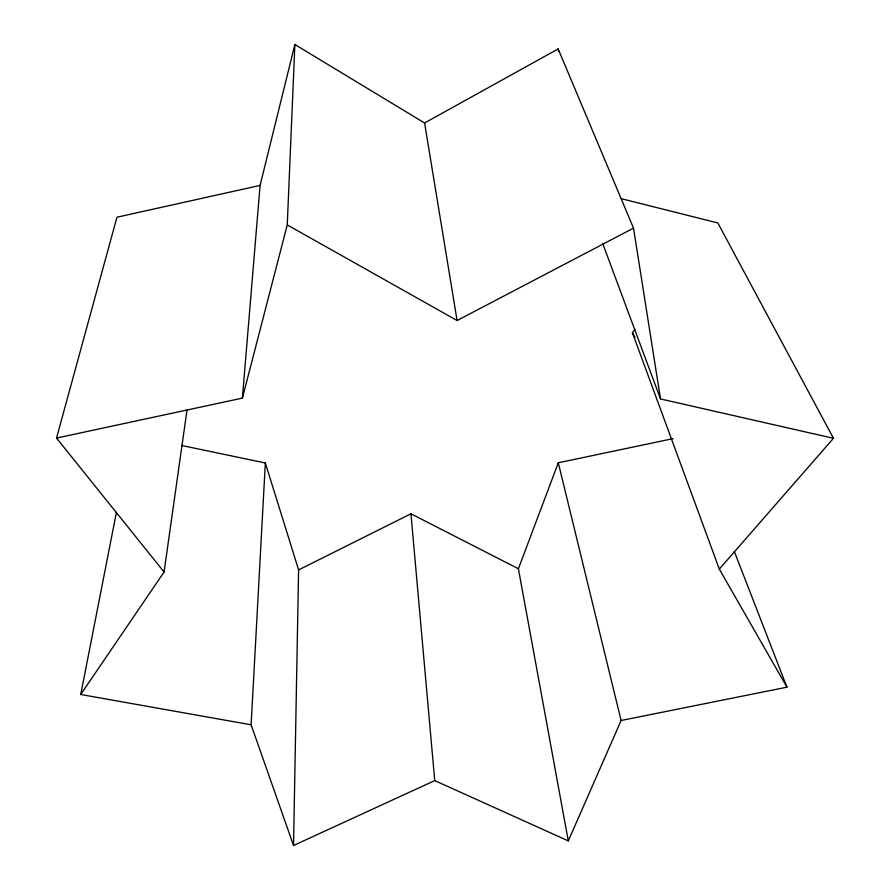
<?xml version="1.0" encoding="UTF-8"?>
<svg xmlns="http://www.w3.org/2000/svg" width="890" height="890" viewBox="0 0 890 890"><rect width="100%" height="100%" fill="white"/><g stroke="black" fill="none" stroke-linecap="round" stroke-linejoin="round"><path stroke-width="1.33" d="M673.051 438.648L558.297 462.778L621.109 720.488L568.298 840.894L434.743 780.597L293.522 845.5L298.606 569.9L265.342 462.989L181.571 445.456M293.522 845.5L251.125 724.805L80.734 694.489L164.071 572.014L56.526 438.069L242.392 398.119L287.259 224.925L294.879 44.5L424.586 122.987L457.093 320.522L633.524 228.129L558.152 48.939L424.586 122.987M251.125 724.805L265.342 462.989M242.392 398.119L260.08 185.409L294.879 44.5M164.071 572.014L187 410.145M80.734 694.489L116.412 512.429M56.526 438.069L116.957 217.216L260.08 185.409M568.298 840.894L518.403 568.755L558.297 462.778M621.109 720.488L786.949 687.18L719.309 569.088L632.378 332.671L634.915 329.411M719.309 569.088L833.474 438.314L717.818 222.945L621.298 198.692M298.606 569.9L410.946 513.786L518.403 568.755M602.663 243.382L660.514 398.954L833.474 438.314M287.259 224.925L457.093 320.522M632.378 332.671L635.048 337.499M734.339 551.522L786.949 687.18M558.152 48.939L558.62 51.653M633.524 228.129L660.514 398.954M410.946 513.786L434.743 780.597"/></g></svg>
